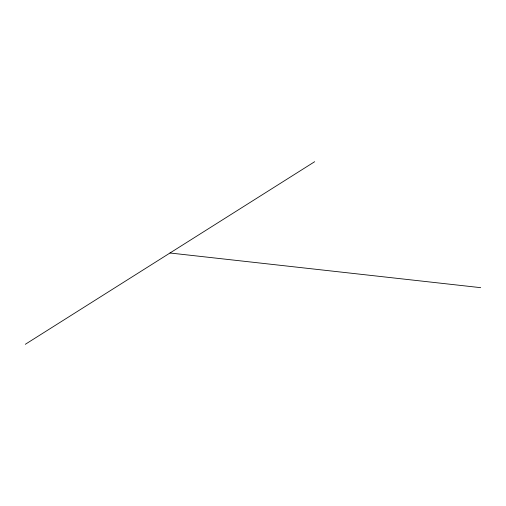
<?xml version="1.0" encoding="UTF-8"?>
<svg xmlns="http://www.w3.org/2000/svg" width="506" height="506" viewBox="0 0 506 506"><rect width="100%" height="100%" fill="white"/><g stroke="black" fill="none" stroke-linecap="round" stroke-linejoin="round"><path stroke-width="0.76" d="M25.3 344.301L314.681 161.699M169.991 253L480.7 287.667"/></g></svg>
